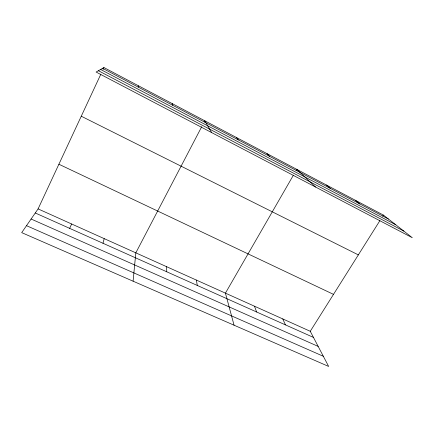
<?xml version="1.0" encoding="UTF-8"?>
<svg xmlns="http://www.w3.org/2000/svg" width="434" height="434" viewBox="0 0 434 434"><rect width="100%" height="100%" fill="white"/><g stroke="black" fill="none" stroke-linecap="round" stroke-linejoin="round"><path stroke-width="0.65" d="M133.097 281.194L135.82 252.848L201.729 126.679M102.994 243.268L104.198 238.629M138.175 87.082L138.625 85.867M69.646 228.355L71.632 223.987M38.084 208.9L310.261 331.288L328.652 366.442L21.7 232.629L38.084 208.9L100.862 74.154M103.097 69.353L103.932 67.558L383.396 215.085L412.3 237.723L96.109 72.049L103.932 67.558M204.186 121.976L204.799 120.804L211.613 132.571M293.422 175.146L225.425 293.14L234.062 325.207M296.096 170.508L296.764 169.352L315.556 187.032M310.261 331.288L379.886 220.662M382.696 216.203L383.396 215.085M26.501 225.675L323.325 356.265M31.102 219.013L318.171 346.413M35.268 212.98L313.467 337.413M58.894 164.236L333.496 294.366M81.261 116.22L358.348 254.888M98.415 70.726L403.886 231.138M102.598 68.322L388.403 219.007M100.617 69.462L395.781 224.785M355.37 200.286L359.824 203.937M326.504 185.052L330.372 188.41M267.024 153.652L269.617 156.381M236.384 137.475L238.288 139.862M282.767 318.925L285.436 324.876M254.498 306.214L256.602 311.981M172.227 103.607L172.618 105.234M196.396 280.087L197.275 285.442M166.542 266.66L166.764 271.798"/></g></svg>
